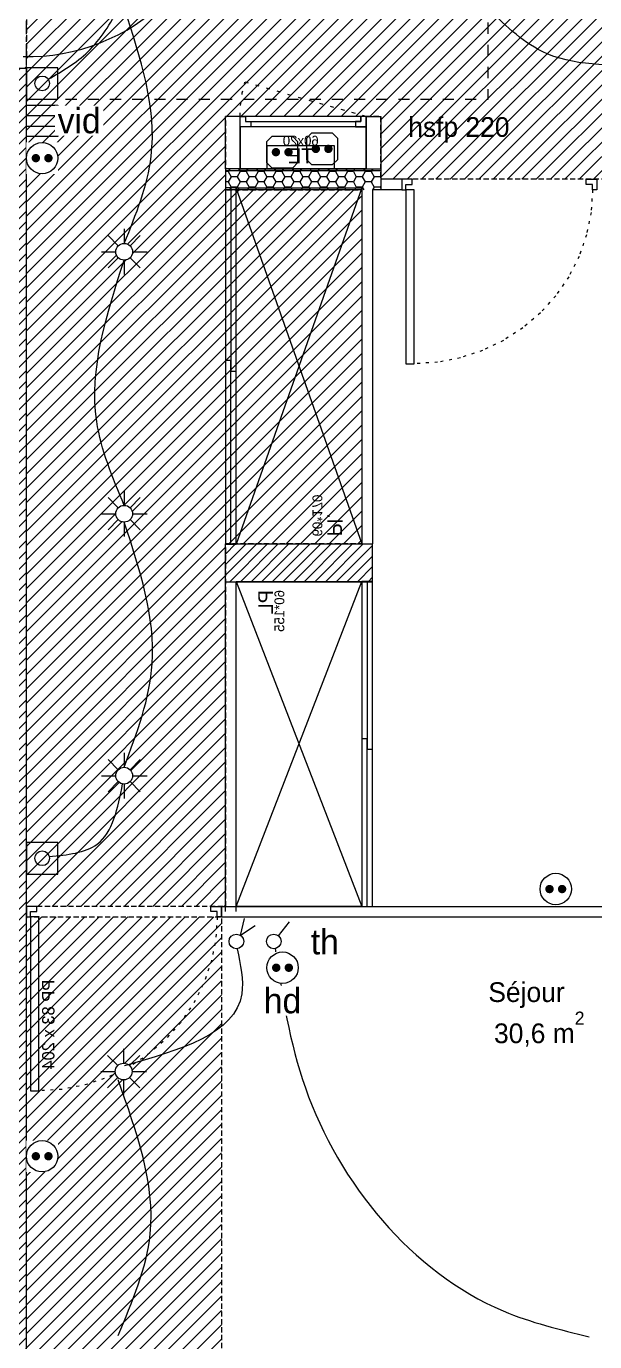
# Model space of a CAD drawing. Header units: centimetres. Extents: x 2738 to 7810, y 2495 to 5758.
# Drawn here: x 4355 to 4626, y 3162 to 3789 of the extents above; entities that cross this region are included whole.
import ezdxf

# ---------------------------------------------------------------- set-up
doc = ezdxf.new("R2010")
doc.units = ezdxf.units.CM
doc.header["$LTSCALE"] = 12.7
for name, pattern in [('Style de ligne -13', [0.295276, 0.19685, -0.098425]), ('Style de ligne -18', [0.328084, 0.109361, -0.218723]), ('Style de ligne -5', [0.41656, 0.13885, -0.27771]), ('VW-01', [0.83312, 0.41656, -0.41656])]:
    doc.linetypes.add(name, pattern=pattern)
for name, color, linetype, lineweight in [('B aménagement intérieur', 7, 'Continuous', 5), ('B Faux plafonds', 7, 'Continuous', 5), ('B GÈnÈral', 7, 'Continuous', 5), ('B Général', 7, 'Continuous', 5), ('C ANNOTATIONS-prestations', 7, 'Continuous', 5), ('C ANNOTATIONS-texte', 7, 'Continuous', 5), ('C ANNOTATIONS-texte surfaces', 7, 'Continuous', 5), ('F REMPLISSAGE-TE', 7, 'Continuous', 13), ('F REMPLISSAGE-TE-1', 7, 'Continuous', 5), ('prlm-ELEC-CFA', 1, 'Continuous', 25), ('prlm-ELEC-CFO', 1, 'Continuous', 25)]:
    doc.layers.add(name, color=color, linetype=linetype, lineweight=lineweight)
doc.styles.add('Eurostile', font='')
doc.styles.add('prlm-elec-cfa', font='comic.ttf', dxfattribs={"height": 12})
doc.styles.add('prlm-elec-cfo', font='comic.ttf', dxfattribs={"height": 12})
doc.styles.get('Eurostile').set_extended_font_data('Eurostile')
pattern_1 = [(45, (0, 0), (2.4253472, -2.6458333), [])]
pattern_2 = [(45, (4770.242, 3368.6165), (-3.527778, 3.30729), [])]
pattern_3 = [(180, (4877.8155, 3449.415), (-4.261364, -2.4603), [2.84091, -5.68182]), (300, (4877.8155, 3449.415), (4.261364, -2.4603), [2.84091, -5.68182]), (240, (4874.9745, 3444.4944), (-9e-09, -4.920599), [2.84091, -5.68182])]

# ---------------------------------------------------------------- blocks, each defined once
blk = doc.blocks.new('xi.PC')
at = {"color": 0, "lineweight": 5}
blk.add_wipeout([(-7.5, -7.5), (7.5, -7.5), (7.5, 7.5), (-7.5, 7.5)], dxfattribs=at).dxf.layer = 'prlm-ELEC-CFO'
at = {"layer": 'prlm-ELEC-CFO', "color": 0, "linetype": 'ByBlock', "lineweight": 5, "const_width": 2}
for points in [[(-4, 0, 1), (-2, 0, 1)], [(2, 0, 1), (4, 0, 1)]]:
    blk.add_lwpolyline(points, format="xyb", close=True, dxfattribs=at)
at = {"layer": 'prlm-ELEC-CFO', "color": 0, "linetype": 'ByBlock', "lineweight": -2}
blk.add_circle((0, 0), 7.5, dxfattribs=at)
blk = doc.blocks.new('xi.SPOT')
at = {"color": 0, "lineweight": 5}
blk.add_wipeout([(-4, 0), (-2.83, -2.83), (0, -4), (2.83, -2.83), (4, 0), (2.83, 2.83), (0, 4), (-2.83, 2.83)], dxfattribs=at).dxf.layer = 'prlm-ELEC-CFO'
at = {"layer": 'prlm-ELEC-CFO', "color": 0, "linetype": 'ByBlock', "lineweight": -2, "flags": 128}
for points in [[(-7.69, 7.69), (-2.83, 2.83)], [(0, 10.88), (0, 4)], [(7.69, 7.69), (2.83, 2.83)], [(-10.88, 0), (-4, 0)], [(4, 0), (10.88, 0)], [(-2.83, -2.83), (-7.69, -7.69)], [(0, -4), (0, -10.88)], [(2.83, -2.83), (7.69, -7.69)]]:
    blk.add_lwpolyline(points, dxfattribs=at)
at = {"layer": 'prlm-ELEC-CFO', "color": 0, "linetype": 'ByBlock', "lineweight": -2}
blk.add_circle((0, 0), 4, dxfattribs=at)
blk = doc.blocks.new('xi.BP')
at = {"layer": 'prlm-ELEC-CFO', "color": 0, "flags": 128}
blk.add_lwpolyline([(-7.5, -7.5), (7.5, -7.5), (7.5, 7.5), (-7.5, 7.5)], close=True, dxfattribs=at)
at = {"layer": 'prlm-ELEC-CFO', "color": 0}
blk.add_circle((0, 0), 3.5, dxfattribs=at)
blk = doc.blocks.new('xi.VID')
at = {"layer": 'prlm-ELEC-CFA', "color": 0, "linetype": 'ByBlock', "lineweight": -2, "flags": 128}
blk.add_lwpolyline([(-7.5, 7.5), (7.5, 7.5), (7.5, -7.5), (-7.5, -7.5)], close=True, dxfattribs=at)
at = {"layer": 'prlm-ELEC-CFA', "color": 0}
for points in [[(-7.5, 2.5), (7.5, 2.5)], [(-7.5, -2.5), (7.5, -2.5)]]:
    blk.add_lwpolyline(points, dxfattribs=at)
blk = doc.blocks.new('xi.PCGTL')
at = {"layer": 'prlm-ELEC-CFO', "color": 0, "lineweight": 0}
blk.add_lwpolyline([(-7.5, -5), (-5, -7.5), (5, -7.5), (7.5, -5), (7.5, 5), (5, 7.5), (-5, 7.5), (-7.5, 5)], close=True, dxfattribs=at)
at = {"layer": 'prlm-ELEC-CFO', "color": 0, "linetype": 'ByBlock', "lineweight": 5, "const_width": 2}
for points in [[(-4, 0, 1), (-2, 0, 1)], [(2, 0, 1), (4, 0, 1)]]:
    blk.add_lwpolyline(points, format="xyb", close=True, dxfattribs=at)
blk = doc.blocks.new('xi.VV')
at = {"layer": 'prlm-ELEC-CFO', "color": 0}
blk.add_lwpolyline([(6.95, 3.42), (0.01, -1.13), (1.91, 6.95)], dxfattribs=at)
blk.add_circle((-2, -4), 3.5, dxfattribs=at)
blk = doc.blocks.new('xi.SA')
at = {"layer": 'prlm-ELEC-CFO', "color": 0}
blk.add_lwpolyline([(0.2, -1.28), (5.5, 5.28)], dxfattribs=at)
blk.add_circle((-2, -4), 3.5, dxfattribs=at)
blk = doc.blocks.new('xi.PCHD')
at = {"color": 0, "lineweight": 5}
blk.add_wipeout([(-7.5, -7.5), (7.5, -7.5), (7.5, 7.5), (-7.5, 7.5)], dxfattribs=at).dxf.layer = 'prlm-ELEC-CFO'
at = {"layer": 'prlm-ELEC-CFO', "color": 0, "linetype": 'ByBlock', "lineweight": 5, "const_width": 2}
for points in [[(-4, 0, 1), (-2, 0, 1)], [(2, 0, 1), (4, 0, 1)]]:
    blk.add_lwpolyline(points, format="xyb", close=True, dxfattribs=at)
at = {"layer": 'prlm-ELEC-CFO', "color": 0, "linetype": 'ByBlock', "lineweight": -2}
blk.add_circle((0, 0), 7.5, dxfattribs=at)
blk = doc.blocks.new('PP 80')
at = {"layer": 'B Général', "flags": 128}
blk.add_lwpolyline([(-43, 2.5), (-43, 85.5), (-39, 85.5), (-39, 2.5)], close=True, dxfattribs=at)
at = {"layer": 'B Général', "linetype": 'Style de ligne -18', "lineweight": 5, "flags": 128}
blk.add_lwpolyline([(46, 2.5), (45.27, 13.33), (43.1, 23.98), (39.53, 34.26), (34.61, 44), (28.44, 53.03), (21.1, 61.19), (12.74, 68.35), (3.5, 74.38), (-6.47, 79.18), (-17, 82.67), (-27.91, 84.79), (-39, 85.5)], dxfattribs=at)
at = {"layer": 'B Général', "color": 7, "linetype": 'Continuous', "lineweight": 5, "flags": 128}
for points in [[(-45, 2.5), (-43, 2.5), (-43, 0), (-40, 0), (-40, -2.5), (-45, -2.5)], [(48, 2.5), (46, 2.5), (46, 0), (43, 0), (43, -2.5), (48, -2.5), (48, -2.5), (48, -2.5), (48, 1.79), (48, 1.79)]]:
    blk.add_lwpolyline(points, close=True, dxfattribs=at)
at = {"layer": 'C ANNOTATIONS-prestations', "insert": (-37.5, 32.5), "char_height": 5.8825, "attachment_point": 1, "rotation": 90, "line_spacing_factor": 0.894142, "style": 'Eurostile'}
blk.add_mtext('PP 83 x 204', dxfattribs=at)
blk = doc.blocks.new('Groupe-1')
at = {"layer": 'B Général', "flags": 128}
for points in [[(-31.46, -5.77), (-31.46, -0.77), (-28.96, -0.77), (-28.96, -3.27), (-26.46, -3.27), (-26.46, -5.77)], [(26.04, -0.77), (26.04, -3.27), (-28.96, -3.27), (-28.96, -0.77)], [(28.54, -5.77), (28.54, -0.77), (26.04, -0.77), (26.04, -3.27), (23.54, -3.27), (23.54, -5.77)]]:
    blk.add_lwpolyline(points, close=True, dxfattribs=at)
blk = doc.blocks.new('TE')
at = {"layer": 'B Général', "color": 7, "linetype": 'Style de ligne -5', "lineweight": 5}
blk.add_line((-31.46, -0.77), (26.39, 15.56), dxfattribs=at)
at = {"layer": 'B Général', "flags": 128}
blk.add_lwpolyline([(28.54, -5.77), (28.54, -25.77), (-31.46, -25.77), (-31.46, -5.77)], close=True, dxfattribs=at)
at = {"layer": 'B Général', "color": 7, "flags": 128}
blk.add_lwpolyline([(15.79, -14.77), (15.79, -25.77), (-16.46, -25.77), (-16.46, -14.77)], close=True, dxfattribs=at)
at = {"layer": 'B Général', "color": 7, "linetype": 'Style de ligne -5', "lineweight": 5}
blk.add_arc((-34.54, -0.77), 63.08, 359.99679, 14.9984, dxfattribs=at)
at = {"layer": 'B Général', "color": 7}
blk.add_blockref('Groupe-1', (0, 0), dxfattribs=at)
at = {"layer": 'B Général', "insert": (-0.34, -16.07), "char_height": 7.059, "width": 32.25, "attachment_point": 2, "line_spacing_factor": 0.894142, "style": 'Eurostile'}
blk.add_mtext('TE ', dxfattribs=at)
at = {"layer": 'C ANNOTATIONS-prestations', "insert": (-0.34, -14.77), "char_height": 4.706, "width": 32.25, "attachment_point": 8, "line_spacing_factor": 0.894142, "style": 'Eurostile'}
blk.add_mtext('60x20', dxfattribs=at)
blk = doc.blocks.new('Placard 60.155')
at = {"layer": 'B Général', "color": 7, "linetype": 'Continuous', "lineweight": 5}
for p, q in [((80, 30), (-75, -30)), ((-75, 30), (80, -30))]:
    blk.add_line(p, q, dxfattribs=at)
at = {"layer": 'B Général', "color": 7, "linetype": 'Continuous', "lineweight": 5, "flags": 128}
blk.add_lwpolyline([(80, -30), (80, 30), (-75, 30), (-75, -30)], dxfattribs=at)
at = {"layer": 'B Général', "color": 252, "linetype": 'Continuous', "lineweight": 5, "true_color": 0x888888, "flags": 128}
blk.add_lwpolyline([(80, -30), (80, -35), (-75, -35), (-75, -30)], close=True, dxfattribs=at)
at = {"layer": 'B Général', "color": 7, "linetype": 'Continuous', "lineweight": 5, "flags": 128}
for points in [[(80, -30), (80, -32.5), (0, -32.5), (0, -30)], [(5, -32.5), (5, -35), (-75, -35), (-75, -32.5)]]:
    blk.add_lwpolyline(points, close=True, dxfattribs=at)
at = {"layer": 'B Général', "color": 7, "insert": (-70.94, 19.46), "char_height": 7.059, "attachment_point": 1, "line_spacing_factor": 0.894142, "style": 'Eurostile'}
blk.add_mtext('PL', dxfattribs=at)
at = {"layer": 'C ANNOTATIONS-prestations', "insert": (-70.94, 9.32), "char_height": 4.706, "attachment_point": 4, "line_spacing_factor": 0.894142, "style": 'Eurostile'}
blk.add_mtext('60*155', dxfattribs=at)
blk = doc.blocks.new('Placard 60.170')
at = {"layer": 'B Général', "color": 7, "linetype": 'Continuous', "lineweight": 5}
for p, q in [((-85, 30.11), (85, -30)), ((85, 30), (-85, -30))]:
    blk.add_line(p, q, dxfattribs=at)
at = {"layer": 'B Général', "color": 7, "linetype": 'Continuous', "lineweight": 5, "flags": 128}
blk.add_lwpolyline([(85, -30), (85, 30), (-85, 30), (-85, -30)], dxfattribs=at)
at = {"layer": 'B Général', "color": 252, "linetype": 'Continuous', "lineweight": 5, "true_color": 0x888888, "flags": 128}
blk.add_lwpolyline([(85, -30), (85, -35), (-85, -35), (-85, -30)], close=True, dxfattribs=at)
at = {"layer": 'B Général', "color": 7, "linetype": 'Continuous', "lineweight": 5, "flags": 128}
for points in [[(85, -30), (85, -32.5), (-2.5, -32.5), (-2.5, -30)], [(2.5, -32.5), (2.5, -35), (-85, -35), (-85, -32.5)]]:
    blk.add_lwpolyline(points, close=True, dxfattribs=at)
at = {"layer": 'B Général', "color": 7, "insert": (-81.39, 20.5), "char_height": 7.059, "attachment_point": 1, "line_spacing_factor": 0.894142, "style": 'Eurostile'}
blk.add_mtext('Pl.', dxfattribs=at)
at = {"layer": 'C ANNOTATIONS-prestations', "insert": (-81.39, 8.72), "char_height": 4.706, "attachment_point": 4, "line_spacing_factor": 0.894142, "style": 'Eurostile'}
blk.add_mtext('60*170', dxfattribs=at)

msp = doc.modelspace()

# ---------------------------------------------------------------- hatches: boundary and pattern name
at = {"layer": 'B Faux plafonds', "linetype": 'Continuous', "lineweight": 5, "true_color": 0xaaaaaa}
h = msp.add_hatch(dxfattribs=at)
h.set_pattern_fill('F_P__SOFFITE', color=253, style=0, pattern_type=2)
h.set_pattern_definition(pattern_2)
h.paths.add_polyline_path([(4818.44, 3781.39), (4818.44, 3716.39), (4524.41, 3716.39), (4524.4, 3746.4), (4450.38, 3746.38), (4450.39, 3711.37), (4450.44, 3711.37), (4515.44, 3711.37), (4515.44, 3542.44), (4450.44, 3542.44), (4450.44, 3369.46), (4355.44, 3369.46), (4355.44, 3717.37), (4355.44, 3874.39), (4668.44, 3874.39), (4668.44, 3781.39)])
h = msp.add_hatch(dxfattribs=at)
h.set_pattern_fill('F_P__SOFFITE', color=253, style=0, pattern_type=2)
h.set_pattern_definition(pattern_2)
h.paths.add_polyline_path([(4355.44, 3364.46), (4448.44, 3364.46), (4448.44, 2917.4), (4355.44, 2917.4)])
at = {"layer": 'B GÈnÈral', "linetype": 'Continuous', "lineweight": 5}
h = msp.add_hatch(dxfattribs=at)
h.set_pattern_fill('50_BETON', style=0, pattern_type=2)
h.set_pattern_definition(pattern_1)
h.paths.add_polyline_path([(4337.44, 3769.29), (4337.44, 2576.4), (4355.44, 2592.4), (4355.44, 3769.29)])
h = msp.add_hatch(dxfattribs=at)
h.set_pattern_fill('PSE', angle=180, style=0, pattern_type=2)
h.set_pattern_definition(pattern_3)
h.paths.add_polyline_path([(4524.4, 3721.39), (4524.4, 3711.39), (4450.38, 3711.39), (4450.38, 3721.39)])
h = msp.add_hatch(dxfattribs=at)
h.set_pattern_fill('50_BETON', style=0, pattern_type=2)
h.set_pattern_definition(pattern_1)
h.paths.add_polyline_path([(4450.41, 3542.39), (4450.41, 3524.39), (4520.44, 3524.39), (4520.44, 3542.39)])
at = {"layer": 'F REMPLISSAGE-TE-1', "linetype": 'Continuous', "lineweight": 5}
h = msp.add_hatch(dxfattribs=at)
h.set_pattern_fill('PSE', angle=180, style=0, pattern_type=2)
h.set_pattern_definition(pattern_3)
h.paths.add_polyline_path([(4524.4, 3720.39), (4524.4, 3721.39), (4450.38, 3721.39), (4450.38, 3720.39)])
h = msp.add_hatch(dxfattribs=at)
h.set_pattern_fill('PSE', angle=180, style=0, pattern_type=2)
h.set_pattern_definition(pattern_3)
h.paths.add_polyline_path([(4524.4, 3711.39), (4524.4, 3720.39), (4450.38, 3720.39), (4450.38, 3711.39)])

# ---------------------------------------------------------------- linework, layer by layer
at = {"layer": 'B aménagement intérieur', "color": 7, "linetype": 'Style de ligne -13', "lineweight": 5, "flags": 128}
msp.add_lwpolyline([(4818.44, 3781.39), (4818.44, 3716.39), (4524.41, 3716.39), (4524.4, 3746.4), (4450.38, 3746.38), (4450.39, 3711.37), (4450.44, 3711.37), (4515.44, 3711.37), (4515.44, 3542.44), (4450.44, 3542.44), (4450.44, 3369.46), (4355.44, 3369.46), (4355.44, 3717.37), (4355.44, 3874.39), (4668.44, 3874.39), (4668.44, 3781.39)], close=True, dxfattribs=at)
at = {"layer": 'B aménagement intérieur', "color": 8, "linetype": 'Style de ligne -13', "lineweight": 5, "true_color": 0x808080, "flags": 128}
msp.add_lwpolyline([(4355.44, 3364.46), (4448.44, 3364.46), (4448.44, 2917.4), (4355.44, 2917.4)], close=True, dxfattribs=at)
at = {"layer": 'B Général', "linetype": 'Style de ligne -13', "lineweight": 5}
msp.add_line((4355.44, 3867.59), (4355.44, 3774.19), dxfattribs=at)
at = {"layer": 'B Général', "color": 7, "linetype": 'Continuous', "lineweight": 5}
for p, q in [((4355.44, 3769.29), (4337.44, 3769.29)), ((4355.44, 2602.4), (4355.44, 3769.29)), ((4450.39, 3721.39), (4450.39, 3746.37)), ((4457.39, 3746.37), (4450.39, 3746.37)), ((4457.39, 3721.39), (4457.39, 3746.37)), ((4517.4, 3746.39), (4517.4, 3721.39)), ((4517.4, 3746.39), (4524.4, 3746.39)), ((4524.4, 3746.39), (4524.4, 3721.39)), ((4457.39, 3721.39), (4450.39, 3721.39)), ((4517.4, 3721.39), (4524.4, 3721.39)), ((4534.41, 3716.39), (4524.4, 3716.39)), ((4534.41, 3716.39), (4534.41, 3711.39)), ((4539.41, 3716.39), (4534.41, 3716.39)), ((4534.41, 3716.39), (4534.41, 3711.39)), ((4539.41, 3713.89), (4539.41, 3716.39)), ((4515.44, 3711.39), (4515.44, 3542.44)), ((4520.44, 3711.39), (4520.44, 3542.44)), ((4534.41, 3711.39), (4524.4, 3711.39)), ((4534.41, 3711.39), (4536.41, 3711.39)), ((4536.41, 3711.39), (4536.41, 3713.89)), ((4536.41, 3713.89), (4539.41, 3713.89)), ((4450.41, 3542.39), (4520.44, 3542.39)), ((4450.41, 3524.39), (4450.41, 3542.39)), ((4520.44, 3524.39), (4520.44, 3542.39)), ((4450.41, 3524.39), (4520.44, 3524.39)), ((4450.44, 3366.96), (4450.44, 3524.44)), ((4455.44, 3366.96), (4455.44, 3524.44)), ((4355.44, 3364.46), (4355.44, 3369.46)), ((4448.44, 3369.46), (4897.96, 3369.46)), ((4448.44, 3364.46), (4448.44, 3369.46)), ((4448.44, 3364.46), (4897.96, 3364.46))]:
    msp.add_line(p, q, dxfattribs=at)
at = {"layer": 'B Général', "color": 7, "linetype": 'Continuous', "lineweight": 18}
for p, q in [((4355.44, 2602.4), (4355.44, 3769.29)), ((4450.41, 3542.39), (4520.44, 3542.39)), ((4450.41, 3524.39), (4520.44, 3524.39))]:
    msp.add_line(p, q, dxfattribs=at)
at = {"layer": 'B Général', "color": 7, "linetype": 'Continuous', "lineweight": 13}
for p, q in [((4450.38, 3721.39), (4450.38, 3711.39)), ((4450.39, 3721.39), (4450.38, 3721.39)), ((4517.4, 3721.39), (4457.39, 3721.39)), ((4524.4, 3721.39), (4524.4, 3721.39)), ((4524.4, 3721.39), (4524.4, 3711.39)), ((4534.41, 3716.39), (4524.4, 3716.39)), ((4515.44, 3711.39), (4450.38, 3711.39)), ((4515.44, 3711.39), (4515.44, 3542.44)), ((4520.44, 3711.39), (4520.44, 3542.44)), ((4524.4, 3711.39), (4520.44, 3711.39)), ((4534.41, 3711.39), (4524.4, 3711.39)), ((4450.44, 3366.96), (4450.44, 3524.44)), ((4455.44, 3366.96), (4455.44, 3524.44)), ((4448.44, 3369.46), (4897.96, 3369.46)), ((4448.44, 3364.46), (4897.96, 3364.46))]:
    msp.add_line(p, q, dxfattribs=at)
at = {"layer": 'B Général'}
for p, q in [((4536.41, 3711.39), (4536.41, 3628.39)), ((4540.41, 3711.39), (4536.41, 3711.39)), ((4540.41, 3628.39), (4540.41, 3711.39)), ((4536.41, 3628.39), (4540.41, 3628.39))]:
    msp.add_line(p, q, dxfattribs=at)
at = {"layer": 'B Général', "linetype": 'Style de ligne -18', "lineweight": 5}
for p, q in [((4625.41, 3711.39), (4624.69, 3700.56)), ((4624.69, 3700.56), (4622.52, 3689.91)), ((4622.52, 3689.91), (4618.94, 3679.63)), ((4618.94, 3679.63), (4614.02, 3669.89)), ((4614.02, 3669.89), (4607.85, 3660.86)), ((4607.85, 3660.86), (4600.52, 3652.7)), ((4600.52, 3652.7), (4592.16, 3645.54)), ((4592.16, 3645.54), (4582.91, 3639.51)), ((4572.94, 3634.71), (4562.41, 3631.22)), ((4582.91, 3639.51), (4572.94, 3634.71)), ((4551.51, 3629.1), (4540.41, 3628.39)), ((4562.41, 3631.22), (4551.51, 3629.1))]:
    msp.add_line(p, q, dxfattribs=at)
at = {"layer": 'B Général', "color": 154, "linetype": 'VW-01', "lineweight": 5, "true_color": 0x0053a6, "flags": 128}
msp.add_lwpolyline([(4355.44, 3754.39), (4355.44, 3874.39), (4575.44, 3874.39), (4575.44, 3754.39)], close=True, dxfattribs=at)
at = {"layer": 'B Général', "linetype": 'Continuous', "lineweight": 5, "flags": 128}
for points in [[(4355.39, 3770.69, 0.18087), (4355.44, 3770.82), (4355.44, 3770.83), (4355.44, 3774.19), (4355.44, 3774.22, 0.414214), (4355.27, 3774.39)], [(4355.39, 3769.29), (4355.49, 3769.4), (4354.95, 3770.01, -0.385556)]]:
    msp.add_lwpolyline(points, format="xyb", dxfattribs=at)
at = {"layer": 'B Général', "color": 7, "linetype": 'Continuous', "lineweight": 5, "flags": 128}
msp.add_lwpolyline([(4627.41, 3711.39), (4625.41, 3711.39), (4625.41, 3713.89), (4622.41, 3713.89), (4622.41, 3716.39), (4627.41, 3716.39), (4627.41, 3716.39), (4627.41, 3716.39), (4627.41, 3712.1), (4627.41, 3712.1)], close=True, dxfattribs=at)
at = {"layer": 'B Général', "color": 7, "linetype": 'Continuous', "lineweight": 5}
msp.add_arc((4355.94, 3869.39), 94.5, 268.76774, 0, dxfattribs=at)
at = {"layer": 'F REMPLISSAGE-TE', "color": 7, "linetype": 'Continuous', "lineweight": 5}
msp.add_line((4524.4, 3720.39), (4450.38, 3720.39), dxfattribs=at)
at = {"layer": 'prlm-ELEC-CFO', "lineweight": 13}
for points in [[(4365.84, 3764.13), (4384.78, 3777.25), (4399.93, 3798.44)], [(4651.48, 3771.19), (4601.34, 3777.38), (4574.3, 3799.24)], [(4474.14, 3349.32), (4488.46, 3282.82), (4582.8, 3176.45), (4623.86, 3164.11)]]:
    msp.add_spline(points, degree=3, dxfattribs=at)

# ---------------------------------------------------------------- block references
at = {"layer": 'B Général', "color": 7}
for name, p, xscale, rotation in [('TE', (4485.93, 3747.16), -1, 359.9999999999096), ('Placard 60.170', (4485.44, 3627.37), -1, 270), ('Placard 60.155', (4485.44, 3449.45), -0.9998783705770337, 90), ('PP 80', (4400.44, 3366.96), -1, 180)]:
    msp.add_blockref(name, p, dxfattribs=dict(at, xscale=xscale, rotation=rotation))
at = {"layer": 'prlm-ELEC-CFA'}
msp.add_blockref('xi.VID', (4362.96, 3744.27), dxfattribs=at)
at = {"layer": 'prlm-ELEC-CFO'}
for name, p in [('xi.BP', (4362.96, 3762.14)), ('xi.PCGTL', (4477.43, 3729.34)), ('xi.PCGTL', (4496.45, 3730.9)), ('xi.BP', (4362.96, 3392.4)), ('xi.VV', (4457.57, 3356.74)), ('xi.SA', (4475.4, 3356.74))]:
    msp.add_blockref(name, p, dxfattribs=at)

# ---------------------------------------------------------------- texts
at = {"layer": 'C ANNOTATIONS-prestations', "insert": (4537.52, 3733.8), "char_height": 9.412, "width": 88.3001, "attachment_point": 7, "line_spacing_factor": 0.894142, "style": 'Eurostile'}
msp.add_mtext('hsfp 220', dxfattribs=at)
at = {"layer": 'C ANNOTATIONS-texte', "color": 7, "insert": (4593.9, 3321), "char_height": 9.412, "attachment_point": 8, "line_spacing_factor": 0.894142, "style": 'Eurostile'}
msp.add_mtext('Séjour', dxfattribs=at)
at = {"layer": 'C ANNOTATIONS-texte surfaces', "color": 7, "insert": (4600, 3319.26), "char_height": 9.412, "attachment_point": 2, "line_spacing_factor": 0.894142, "style": 'Eurostile'}
msp.add_mtext('30,6 m{\\H0.6667x;\\S2^ ;}', dxfattribs=at)

# ---------------------------------------------------------------- next in the draw order: block references
at = {"layer": 'prlm-ELEC-CFO'}
for name, p in [('xi.PC', (4362.96, 3726.48)), ('xi.SPOT', (4402.08, 3681.82)), ('xi.SPOT', (4402.08, 3556.82)), ('xi.SPOT', (4402.08, 3431.82)), ('xi.PC', (4607.88, 3377.74)), ('xi.PCHD', (4477.58, 3340.2)), ('xi.SPOT', (4401.83, 3290.64)), ('xi.PC', (4362.96, 3250.24))]:
    msp.add_blockref(name, p, dxfattribs=at)

# ---------------------------------------------------------------- next in the draw order: texts
at = {"layer": 'prlm-ELEC-CFA', "lineweight": 20, "insert": (4380.62, 3744.27), "char_height": 12, "attachment_point": 5, "line_spacing_factor": 0.8, "style": 'prlm-elec-cfa', "bg_fill": 3, "box_fill_scale": 1.1, "bg_fill_color": 256, "bg_fill_transparency": 0}
msp.add_mtext('vid', dxfattribs=at)
at = {"layer": 'prlm-ELEC-CFO', "lineweight": 20, "insert": (4497.73, 3352.5), "char_height": 12, "attachment_point": 5, "line_spacing_factor": 0.8, "style": 'prlm-elec-cfa', "bg_fill": 3, "box_fill_scale": 1.1, "bg_fill_color": 256, "bg_fill_transparency": 0}
msp.add_mtext('th', dxfattribs=at)

# ---------------------------------------------------------------- next in the draw order: linework, layer by layer
at = {"layer": 'prlm-ELEC-CFO', "lineweight": 13}
for points in [[(4402.14, 3685.81), (4414.94, 3727.35), (4402.14, 3797.94)], [(4402.08, 3560.82), (4389.01, 3600.84), (4402.08, 3677.82)], [(4402.08, 3435.82), (4415.45, 3485.21), (4402.08, 3552.82)], [(4366.35, 3393.27), (4389.24, 3399.14), (4401.33, 3427.89)], [(4455.93, 3349.26), (4458.14, 3327.76), (4402.15, 3293.32)], [(4399.13, 3164.7), (4414.47, 3213.11), (4399.13, 3286.7)]]:
    msp.add_spline(points, degree=3, dxfattribs=at)

# ---------------------------------------------------------------- next in the draw order: texts
at = {"layer": 'prlm-ELEC-CFO', "lineweight": 20, "insert": (4477.58, 3324.36), "char_height": 12, "attachment_point": 5, "line_spacing_factor": 0.8, "style": 'prlm-elec-cfo', "bg_fill": 3, "box_fill_scale": 1.1, "bg_fill_color": 256, "bg_fill_transparency": 0}
msp.add_mtext('hd', dxfattribs=at)

doc.saveas('drawing.dxf')
